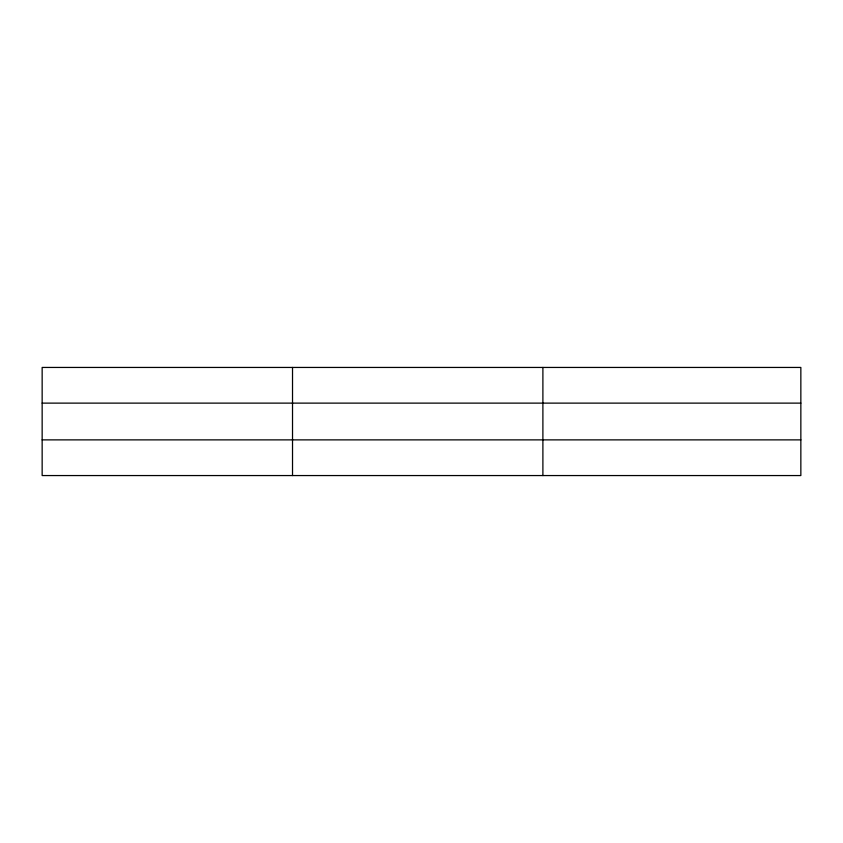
<?xml version="1.0" encoding="UTF-8"?>
<svg xmlns="http://www.w3.org/2000/svg" width="843" height="843" viewBox="0 0 843 843"><rect width="100%" height="100%" fill="white"/><g stroke="black" fill="none" stroke-linecap="round" stroke-linejoin="round"><path stroke-width="1.26" d="M292.521 367.443L292.521 475.557M542.892 367.443L542.892 475.557M800.85 439.877L800.85 475.557L42.15 475.557L42.15 367.443L800.85 367.443L800.85 439.877L42.15 439.877M42.15 403.123L800.85 403.123"/></g></svg>
